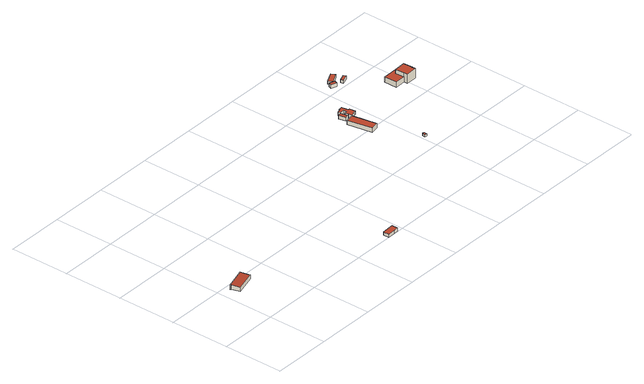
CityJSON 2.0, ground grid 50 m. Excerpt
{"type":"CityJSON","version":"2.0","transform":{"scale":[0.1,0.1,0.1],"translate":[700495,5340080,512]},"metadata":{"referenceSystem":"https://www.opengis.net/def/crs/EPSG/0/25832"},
"CityObjects":{
"building1":{"type":"Building","attributes":{"Gemeindeschluessel":"09184112","HoeheDach":"525.138","HoeheGrund":"521.222","Methode":"2000","NiedrigsteTraufeDesGebaeudes":"524.742","Geometrietyp2DReferenz":"3000","function":"31001_2000","roofType":"1000","measuredHeight":3.92,"storeysAboveGround":1},"geometry":[{"type":"Solid","lod":"2","boundaries":[[[[0,1,2,3,4]],[[5,6,1,0]],[[7,5,0,4]],[[8,6,5,7,9]],[[6,8,2,1]],[[8,9,3,2]],[[9,7,4,3]]]],"semantics":{"surfaces":[{"type":"GroundSurface"},{"type":"WallSurface"},{"type":"RoofSurface","Dachneigung":"87.185","Dachorientierung":"163.784","Flaeche":"145.254","Z_MAX":"3.916","Z_MAX_ASL":"525.138","Z_MIN":"3.520","Z_MIN_ASL":"524.742"}],"values":[[0,1,1,2,1,1,1]]}}]},
"building2":{"type":"Building","attributes":{"Gemeindeschluessel":"09184112","HoeheDach":"515.760","HoeheGrund":"512.956","Methode":"1000","NiedrigsteTraufeDesGebaeudes":"515.760","Geometrietyp2DReferenz":"3000","function":"31001_2000","roofType":"1000","measuredHeight":2.8,"storeysAboveGround":1},"geometry":[{"type":"Solid","lod":"2","boundaries":[[[[10,11,12,13]],[[14,15,11,10,16]],[[12,17,18,19,13]],[[15,14,18,17]],[[16,10,13,19]],[[11,15,17,12]],[[14,16,19,18]]]],"semantics":{"surfaces":[{"type":"WallSurface"},{"type":"RoofSurface","Dachneigung":"90.000","Dachorientierung":"-1.000","Flaeche":"53.972","Z_MAX":"2.804","Z_MAX_ASL":"515.760","Z_MIN":"2.804","Z_MIN_ASL":"515.760"},{"type":"GroundSurface"}],"values":[[0,1,2,0,0,0,0]]}}]},
"building3":{"type":"Building","attributes":{"Gemeindeschluessel":"09184112","HoeheDach":"525.810","HoeheGrund":"522.110","Methode":"1000","NiedrigsteTraufeDesGebaeudes":"525.810","Geometrietyp2DReferenz":"3000","function":"31001_2000","roofType":"1000","measuredHeight":3.7,"storeysAboveGround":1},"geometry":[{"type":"Solid","lod":"2","boundaries":[[[[20,21,22,23]],[[21,24,25,22]],[[25,26,23,22]],[[27,20,23,26]],[[24,21,20,27]],[[24,27,26,25]]]],"semantics":{"surfaces":[{"type":"WallSurface"},{"type":"GroundSurface"},{"type":"RoofSurface","Dachneigung":"90.000","Dachorientierung":"-1.000","Flaeche":"147.136","Z_MAX":"3.700","Z_MAX_ASL":"525.810","Z_MIN":"3.700","Z_MIN_ASL":"525.810"}],"values":[[0,0,1,0,2,0]]}}]},
"building4":{"type":"Building","attributes":{"Gemeindeschluessel":"09184112","HoeheDach":"524.954","HoeheGrund":"522.130","Methode":"1000","NiedrigsteTraufeDesGebaeudes":"524.954","Geometrietyp2DReferenz":"3000","function":"31001_2000","roofType":"1000","measuredHeight":2.82,"storeysAboveGround":1},"geometry":[{"type":"Solid","lod":"2","boundaries":[[[[28,29,30,31]],[[31,30,32,33]],[[30,29,34,32]],[[28,31,33,35]],[[34,35,33,32]],[[29,28,35,34]]]],"semantics":{"surfaces":[{"type":"RoofSurface","Dachneigung":"90.000","Dachorientierung":"-1.000","Flaeche":"19.746","Z_MAX":"2.824","Z_MAX_ASL":"524.954","Z_MIN":"2.824","Z_MIN_ASL":"524.954"},{"type":"WallSurface"},{"type":"GroundSurface"}],"values":[[0,1,1,1,2,1]]}}]},
"building5":{"type":"Building","attributes":{"Gemeindeschluessel":"09184112","HoeheDach":"524.750","HoeheGrund":"521.637","Methode":"2000","NiedrigsteTraufeDesGebaeudes":"524.750","Geometrietyp2DReferenz":"3000","function":"31001_2000","roofType":"1000","measuredHeight":3.11,"storeysAboveGround":1},"geometry":[{"type":"Solid","lod":"2","boundaries":[[[[36,37,38,39]],[[40,41,42,43]],[[44,45,46,47]],[[48,40,43,49]],[[50,51,52,53]],[[44,54,55,56,57,58,59,60,51,50,41,40,48,37,36,61,45]],[[57,56,62,63]],[[51,60,64,52]],[[41,50,53,42]],[[61,36,39,65]],[[45,61,65,46]],[[37,48,49,38]],[[58,57,63,66]],[[39,38,49,43,42,53,52,64,67,66,63,62,68,69,47,46,65]],[[54,44,47,69]],[[60,59,67,64]],[[55,54,69,68]],[[59,58,66,67]],[[56,55,68,62]]]],"semantics":{"surfaces":[{"type":"WallSurface"},{"type":"RoofSurface","Dachneigung":"90.000","Dachorientierung":"-1.000","Flaeche":"57.715","Z_MAX":"3.113","Z_MAX_ASL":"524.750","Z_MIN":"3.113","Z_MIN_ASL":"524.750"},{"type":"GroundSurface"}],"values":[[0,0,0,0,0,1,0,0,0,0,0,0,0,2,0,0,0,0,0]]}}]},
"building6":{"type":"Building","attributes":{"Gemeindeschluessel":"09184112","HoeheDach":"519.989","HoeheGrund":"518.140","Methode":"3100","NiedrigsteTraufeDesGebaeudes":"519.989","Geometrietyp2DReferenz":"3000","function":"31001_2000","roofType":"1000","measuredHeight":1.85},"geometry":[{"type":"Solid","lod":"2","boundaries":[[[[70,71,72,73]],[[74,73,72,75]],[[75,72,71,76]],[[76,77,74,75]],[[77,70,73,74]],[[76,71,70,77]]]],"semantics":{"surfaces":[{"type":"GroundSurface"},{"type":"WallSurface"},{"type":"RoofSurface","Dachneigung":"90.000","Dachorientierung":"-1.000","Flaeche":"4.880","Z_MAX":"1.849","Z_MAX_ASL":"519.989","Z_MIN":"1.849","Z_MIN_ASL":"519.989"}],"values":[[0,1,1,2,1,1]]}}]},
"building7":{"type":"Building","attributes":{"Gemeindeschluessel":"09184112","HoeheDach":"519.360","HoeheGrund":"516.560","Methode":"1000","NiedrigsteTraufeDesGebaeudes":"519.360","Geometrietyp2DReferenz":"3000","function":"31001_2000","roofType":"1000","measuredHeight":2.8,"storeysAboveGround":1},"geometry":[{"type":"Solid","lod":"2","boundaries":[[[[78,79,80,81]],[[78,81,82,83]],[[79,78,83,84]],[[80,79,84,85]],[[81,80,85,82]],[[83,82,85,84]]]],"semantics":{"surfaces":[{"type":"RoofSurface","Dachneigung":"90.000","Dachorientierung":"-1.000","Flaeche":"15.023","Z_MAX":"2.800","Z_MAX_ASL":"519.360","Z_MIN":"2.800","Z_MIN_ASL":"519.360"},{"type":"WallSurface"},{"type":"GroundSurface"}],"values":[[0,1,1,1,1,2]]}}]},
"building8":{"type":"Building","attributes":{"Gemeindeschluessel":"09184112","HoeheDach":"519.140","HoeheGrund":"516.440","Methode":"1000","NiedrigsteTraufeDesGebaeudes":"519.140","Geometrietyp2DReferenz":"3000","function":"51009_1610","roofType":"1000","measuredHeight":2.7},"geometry":[{"type":"Solid","lod":"2","boundaries":[[[[86,87,88,89]],[[89,88,90,91]],[[87,86,92,93]],[[92,91,90,93]],[[88,87,93,90]],[[86,89,91,92]]]],"semantics":{"surfaces":[{"type":"RoofSurface","Dachneigung":"90.000","Dachorientierung":"-1.000","Flaeche":"38.782","Z_MAX":"2.700","Z_MAX_ASL":"519.140","Z_MIN":"2.700","Z_MIN_ASL":"519.140"},{"type":"WallSurface"},{"type":"GroundSurface"}],"values":[[0,1,1,2,1,1]]}}]},
"building9":{"type":"Building","attributes":{"Gemeindeschluessel":"09184112","HoeheDach":"519.010","HoeheGrund":"516.409","Methode":"1000","NiedrigsteTraufeDesGebaeudes":"519.010","Geometrietyp2DReferenz":"3000","function":"31001_2000","roofType":"1000","measuredHeight":2.6,"storeysAboveGround":1},"geometry":[{"type":"Solid","lod":"2","boundaries":[[[[94,95,96,97]],[[98,99,100,101]],[[99,94,97,100]],[[101,100,97,96]],[[95,98,101,96]],[[99,98,95,94]]]],"semantics":{"surfaces":[{"type":"WallSurface"},{"type":"GroundSurface"},{"type":"RoofSurface","Dachneigung":"90.000","Dachorientierung":"-1.000","Flaeche":"14.731","Z_MAX":"2.601","Z_MAX_ASL":"519.010","Z_MIN":"2.601","Z_MIN_ASL":"519.010"}],"values":[[0,0,0,1,0,2]]}}]},
"building10":{"type":"Building","attributes":{"Gemeindeschluessel":"09184112","HoeheDach":"524.520","HoeheGrund":"516.650","Methode":"2000","NiedrigsteTraufeDesGebaeudes":"521.070","Geometrietyp2DReferenz":"3000","function":"31001_2000","roofType":"1000","measuredHeight":7.87,"storeysAboveGround":2},"address":[{"country":"Germany","locality":"Aschheim","thoroughfareName":"Am Mühlbach 99"}],"geometry":[{"type":"Solid","lod":"2","boundaries":[[[[102,103,104,105]],[[106,107,108,109]],[[110,111,112,113]],[[114,115,116,109,108,117,105,104,118,119,120,121,122,123]],[[124,125,102,105,117,108,107]],[[126,106,109,116]],[[127,128,121,120]],[[113,112,129,130,131,132,128,127,133,134,103,102]],[[127,120,119,118,134,133]],[[128,132,122,121]],[[114,130,129,135,126,116,115]],[[103,134,118,104]],[[111,135,129,112]],[[125,110,113,102]],[[126,135,111,110,125,124,107,106]],[[123,122,132,131,130,114]]]],"semantics":{"surfaces":[{"type":"WallSurface"},{"type":"GroundSurface"},{"type":"RoofSurface","Dachneigung":"90.000","Dachorientierung":"-1.000","Flaeche":"155.802","Z_MAX":"4.420","Z_MAX_ASL":"521.070","Z_MIN":"4.420","Z_MIN_ASL":"521.070"},{"type":"RoofSurface","Dachneigung":"90.000","Dachorientierung":"-1.000","Flaeche":"103.941","Z_MAX":"7.870","Z_MAX_ASL":"524.520","Z_MIN":"7.870","Z_MIN_ASL":"524.520"}],"values":[[0,0,0,1,0,0,0,2,0,0,0,0,0,0,3,0]]}}]}
},
"vertices":[
[178,432,92],[200,354,92],[27,304,92],[7,372,92],[4,381,92],[178,432,131],[200,354,127],[4,381,131],[27,304,127],[7,372,131],
[1349,54,38],[1452,57,38],[1452,57,10],[1349,54,10],[1415,4,38],[1453,4,38],[1350,2,38],[1453,4,10],[1415,4,10],[1350,2,10],
[2190,1085,138],[2259,1097,138],[2259,1097,101],[2190,1085,101],[2297,891,138],[2297,891,101],[2228,878,101],[2228,878,138],
[2252,1127,130],[2240,1189,130],[2209,1182,130],[2221,1121,130],[2209,1182,101],[2221,1121,101],[2240,1189,101],[2252,1127,101],
[2276,1222,128],[2275,1229,128],[2275,1229,96],[2276,1222,96],[2318,1175,128],[2328,1177,128],[2328,1177,96],[2318,1175,96],[2281,1196,128],[2252,1191,128],[2252,1191,96],[2281,1196,96],[2306,1235,128],[2306,1235,96],[2332,1151,128],[2329,1150,128],[2329,1150,96],[2332,1151,96],[2287,1170,128],[2266,1166,128],[2271,1139,128],[2275,1140,128],[2280,1115,128],[2329,1125,128],[2334,1126,128],[2247,1216,128],[2271,1139,96],[2275,1140,96],[2334,1126,96],[2247,1216,96],[2280,1115,96],[2329,1125,96],[2266,1166,96],[2287,1170,96],
[2474,613,61],[2491,612,61],[2488,583,61],[2471,585,61],[2471,585,80],[2488,583,80],[2491,612,80],[2474,613,80],
[2546,1529,74],[2593,1512,74],[2603,1540,74],[2556,1557,74],[2556,1557,46],[2546,1529,46],[2593,1512,46],[2603,1540,46],
[2577,1585,71],[2595,1548,71],[2680,1590,71],[2661,1627,71],[2680,1590,44],[2661,1627,44],[2577,1585,44],[2595,1548,44],
[2656,1502,70],[2648,1524,70],[2648,1524,44],[2656,1502,44],[2704,1546,70],[2713,1523,70],[2713,1523,44],[2704,1546,44],
[2944,1172,91],[2857,1170,91],[2857,1170,46],[2944,1172,46],[3040,1144,125],[2945,1142,125],[2945,1142,46],[3040,1144,46],[2942,1250,125],[3038,1253,125],[3038,1253,91],[2942,1250,91],[3071,1176,46],[3041,1175,46],[3040,1175,46],[2944,1170,46],[2854,1279,46],[2941,1282,46],[3040,1285,46],[3040,1269,46],[3068,1270,46],[3068,1254,46],[2944,1170,125],[2944,1172,125],[3040,1175,125],[3040,1285,91],[3040,1269,91],[3041,1175,91],[3071,1176,91],[3068,1254,91],[3068,1270,91],[2941,1282,91],[2854,1279,91],[3041,1175,125]
]}
